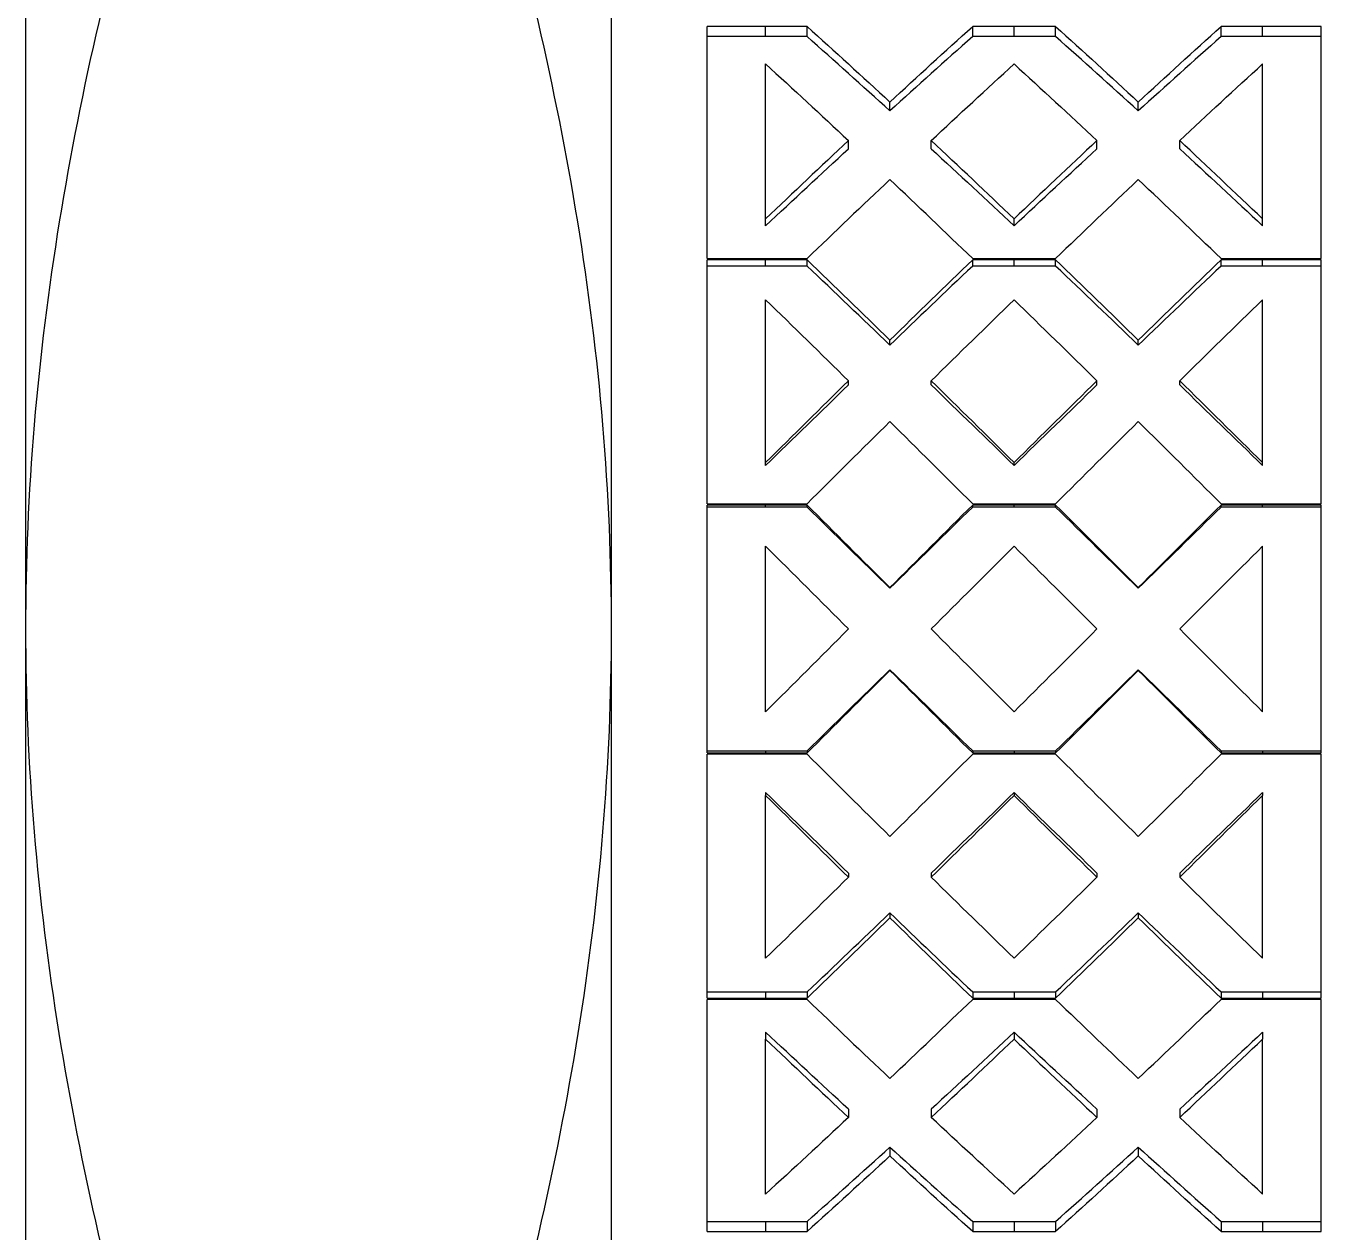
# Model space of a CAD drawing. Header units: inches. Extents: x 0.13 to 5.42, y 0.13 to 4.16.
# Drawn here: x 3.197 to 3.75, y 1.505 to 2.02 of the extents above; entities that cross this region are included whole.
import ezdxf

# ---------------------------------------------------------------- set-up
doc = ezdxf.new("R2010")
doc.units = ezdxf.units.IN
doc.header["$LTSCALE"] = 0.50402
doc.header["$MEASUREMENT"] = 0
doc.linetypes.add('SLD-Solid', pattern=[0])

msp = doc.modelspace()

# ---------------------------------------------------------------- linework, layer by layer
at = {"color": 7, "linetype": 'SLD-Solid', "lineweight": 25}
for p, q in [((3.1966092, 1.7624499), (3.1966092, 2.2766525)), ((3.4466092, 1.7624499), (3.4466092, 2.2766525)), ((3.5124182, 2.0198324), (3.4874182, 2.0198324)), ((3.4874182, 1.9206617), (3.4874182, 2.0198324)), ((3.5300958, 2.0198324), (3.5124182, 2.0198324)), ((3.5124182, 2.0154975), (3.5124182, 2.0198324)), ((3.5300958, 2.0154975), (3.5300958, 2.0198324)), ((3.6184842, 2.0198324), (3.6008065, 2.0198324)), ((3.6008065, 2.0154975), (3.6008065, 2.0198324)), ((3.6361618, 2.0198324), (3.6184842, 2.0198324)), ((3.6184842, 2.0154975), (3.6184842, 2.0198324)), ((3.6361618, 2.0154975), (3.6361618, 2.0198324)), ((3.7245502, 2.0198324), (3.7068725, 2.0198324)), ((3.7068725, 2.0154975), (3.7068725, 2.0198324)), ((3.7495502, 2.0198324), (3.7245502, 2.0198324)), ((3.7245502, 2.0154975), (3.7245502, 2.0198324)), ((3.7495502, 1.9206617), (3.7495502, 2.0198324)), ((3.5124182, 2.0154975), (3.4874182, 2.0154975)), ((3.5300958, 2.0154975), (3.5124182, 2.0154975)), ((3.6184842, 2.0154975), (3.6008065, 2.0154975)), ((3.6361618, 2.0154975), (3.6184842, 2.0154975)), ((3.7245502, 2.0154975), (3.7068725, 2.0154975)), ((3.7495502, 2.0154975), (3.7245502, 2.0154975)), ((3.5124182, 1.9376276), (3.5124182, 2.0037903)), ((3.7245502, 1.9376276), (3.7245502, 2.0037903)), ((3.5654512, 1.9837433), (3.5654512, 1.9875342)), ((3.6715172, 1.9837433), (3.6715172, 1.9875342)), ((3.5477735, 1.9675649), (3.5477735, 1.9710787)), ((3.5831288, 1.9675649), (3.5831288, 1.9710787)), ((3.6538395, 1.9675649), (3.6538395, 1.9710787)), ((3.6891949, 1.9675649), (3.6891949, 1.9710787)), ((3.5124182, 1.9346772), (3.5124182, 1.9376276)), ((3.6184842, 1.9346772), (3.6184842, 1.9376276)), ((3.7245502, 1.9346772), (3.7245502, 1.9376276)), ((3.4874182, 1.9206617), (3.5124182, 1.9206617)), ((3.5124182, 1.9201568), (3.4874182, 1.9201568)), ((3.4874182, 1.815934), (3.4874182, 1.9201568)), ((3.5124182, 1.9206617), (3.5300958, 1.9206617)), ((3.5300958, 1.9201568), (3.5124182, 1.9201568)), ((3.5124182, 1.9175007), (3.5124182, 1.9201568)), ((3.5300958, 1.9175007), (3.5300958, 1.9201568)), ((3.6008065, 1.9206617), (3.6184842, 1.9206617)), ((3.6184842, 1.9201568), (3.6008065, 1.9201568)), ((3.6008065, 1.9175007), (3.6008065, 1.9201568)), ((3.6184842, 1.9206617), (3.6361618, 1.9206617)), ((3.6361618, 1.9201568), (3.6184842, 1.9201568)), ((3.6184842, 1.9175007), (3.6184842, 1.9201568)), ((3.6361618, 1.9175007), (3.6361618, 1.9201568)), ((3.7068725, 1.9206617), (3.7245502, 1.9206617)), ((3.7245502, 1.9201568), (3.7068725, 1.9201568)), ((3.7068725, 1.9175007), (3.7068725, 1.9201568)), ((3.7245502, 1.9206617), (3.7495502, 1.9206617)), ((3.7495502, 1.9201568), (3.7245502, 1.9201568)), ((3.7245502, 1.9175007), (3.7245502, 1.9201568)), ((3.7495502, 1.815934), (3.7495502, 1.9201568)), ((3.5124182, 1.9175007), (3.4874182, 1.9175007)), ((3.5300958, 1.9175007), (3.5124182, 1.9175007)), ((3.6184842, 1.9175007), (3.6008065, 1.9175007)), ((3.6361618, 1.9175007), (3.6184842, 1.9175007)), ((3.7245502, 1.9175007), (3.7068725, 1.9175007)), ((3.7495502, 1.9175007), (3.7245502, 1.9175007)), ((3.5124182, 1.8335135), (3.5124182, 1.9030467)), ((3.7245502, 1.8335135), (3.7245502, 1.9030467)), ((3.5654512, 1.8837344), (3.5654512, 1.8858121)), ((3.6715172, 1.8837344), (3.6715172, 1.8858121)), ((3.5477735, 1.8666825), (3.5477735, 1.868468)), ((3.5831288, 1.8666825), (3.5831288, 1.868468)), ((3.6538395, 1.8666825), (3.6538395, 1.868468)), ((3.6891949, 1.8666825), (3.6891949, 1.868468)), ((3.5124182, 1.8323167), (3.5124182, 1.8335135)), ((3.6184842, 1.8323167), (3.6184842, 1.8335135)), ((3.7245502, 1.8323167), (3.7245502, 1.8335135)), ((3.4874182, 1.815934), (3.5124182, 1.815934)), ((3.5124182, 1.8154124), (3.4874182, 1.8154124)), ((3.4874182, 1.7094874), (3.4874182, 1.8154124)), ((3.5124182, 1.8145204), (3.4874182, 1.8145204)), ((3.5124182, 1.815934), (3.5300958, 1.815934)), ((3.5300958, 1.8154124), (3.5124182, 1.8154124)), ((3.5124182, 1.8145204), (3.5124182, 1.8154124)), ((3.5300958, 1.8145204), (3.5124182, 1.8145204)), ((3.5300958, 1.8145204), (3.5300958, 1.8154124)), ((3.6008065, 1.815934), (3.6184842, 1.815934)), ((3.6184842, 1.8154124), (3.6008065, 1.8154124)), ((3.6008065, 1.8145204), (3.6008065, 1.8154124)), ((3.6184842, 1.8145204), (3.6008065, 1.8145204)), ((3.6184842, 1.815934), (3.6361618, 1.815934)), ((3.6361618, 1.8154124), (3.6184842, 1.8154124)), ((3.6184842, 1.8145204), (3.6184842, 1.8154124)), ((3.6361618, 1.8145204), (3.6184842, 1.8145204)), ((3.6361618, 1.8145204), (3.6361618, 1.8154124)), ((3.7068725, 1.815934), (3.7245502, 1.815934)), ((3.7245502, 1.8154124), (3.7068725, 1.8154124)), ((3.7068725, 1.8145204), (3.7068725, 1.8154124)), ((3.7245502, 1.8145204), (3.7068725, 1.8145204)), ((3.7245502, 1.815934), (3.7495502, 1.815934)), ((3.7495502, 1.8154124), (3.7245502, 1.8154124)), ((3.7245502, 1.8145204), (3.7245502, 1.8154124)), ((3.7495502, 1.8145204), (3.7245502, 1.8145204)), ((3.7495502, 1.7094874), (3.7495502, 1.8154124)), ((3.5124182, 1.7271154), (3.5124182, 1.7977843)), ((3.7245502, 1.7271154), (3.7245502, 1.7977843)), ((3.5654512, 1.7798273), (3.5654512, 1.7801249)), ((3.6715172, 1.7798273), (3.6715172, 1.7801249)), ((3.1966092, 1.2482473), (3.1966092, 1.7624499)), ((3.4466092, 1.2482473), (3.4466092, 1.7624499)), ((3.5654512, 1.7450725), (3.5654512, 1.7447748)), ((3.6715172, 1.7450725), (3.6715172, 1.7447748)), ((3.4874182, 1.7103794), (3.5124182, 1.7103794)), ((3.4874182, 1.7094874), (3.5124182, 1.7094874)), ((3.5124182, 1.7089657), (3.4874182, 1.7089657)), ((3.4874182, 1.6047429), (3.4874182, 1.7089657)), ((3.5124182, 1.7103794), (3.5300958, 1.7103794)), ((3.5124182, 1.7103794), (3.5124182, 1.7094874)), ((3.5124182, 1.7094874), (3.5300958, 1.7094874)), ((3.5300958, 1.7089657), (3.5124182, 1.7089657)), ((3.5300958, 1.7103794), (3.5300958, 1.7094874)), ((3.6008065, 1.7103794), (3.6008065, 1.7094874)), ((3.6008065, 1.7103794), (3.6184842, 1.7103794)), ((3.6008065, 1.7094874), (3.6184842, 1.7094874)), ((3.6184842, 1.7089657), (3.6008065, 1.7089657)), ((3.6184842, 1.7103794), (3.6361618, 1.7103794)), ((3.6184842, 1.7103794), (3.6184842, 1.7094874)), ((3.6184842, 1.7094874), (3.6361618, 1.7094874)), ((3.6361618, 1.7089657), (3.6184842, 1.7089657)), ((3.6361618, 1.7103794), (3.6361618, 1.7094874)), ((3.7068725, 1.7103794), (3.7068725, 1.7094874)), ((3.7068725, 1.7103794), (3.7245502, 1.7103794)), ((3.7068725, 1.7094874), (3.7245502, 1.7094874)), ((3.7245502, 1.7089657), (3.7068725, 1.7089657)), ((3.7245502, 1.7103794), (3.7245502, 1.7094874)), ((3.7245502, 1.7103794), (3.7495502, 1.7103794)), ((3.7245502, 1.7094874), (3.7495502, 1.7094874)), ((3.7495502, 1.7089657), (3.7245502, 1.7089657)), ((3.7495502, 1.6047429), (3.7495502, 1.7089657)), ((3.5124182, 1.6925831), (3.5124182, 1.6913862)), ((3.6184842, 1.6925831), (3.6184842, 1.6913862)), ((3.7245502, 1.6925831), (3.7245502, 1.6913862)), ((3.5124182, 1.621853), (3.5124182, 1.6913862)), ((3.7245502, 1.621853), (3.7245502, 1.6913862)), ((3.5477735, 1.6582173), (3.5477735, 1.6564317)), ((3.5831288, 1.6582173), (3.5831288, 1.6564317)), ((3.6538395, 1.6582173), (3.6538395, 1.6564317)), ((3.6891949, 1.6582173), (3.6891949, 1.6564317)), ((3.5654512, 1.6411654), (3.5654512, 1.6390877)), ((3.6715172, 1.6411654), (3.6715172, 1.6390877)), ((3.4874182, 1.6073991), (3.5124182, 1.6073991)), ((3.4874182, 1.6047429), (3.5124182, 1.6047429)), ((3.5124182, 1.6042381), (3.4874182, 1.6042381)), ((3.4874182, 1.5050674), (3.4874182, 1.6042381)), ((3.5124182, 1.6073991), (3.5300958, 1.6073991)), ((3.5124182, 1.6073991), (3.5124182, 1.6047429)), ((3.5124182, 1.6047429), (3.5300958, 1.6047429)), ((3.5300958, 1.6042381), (3.5124182, 1.6042381)), ((3.5300958, 1.6073991), (3.5300958, 1.6047429)), ((3.6008065, 1.6073991), (3.6184842, 1.6073991)), ((3.6008065, 1.6073991), (3.6008065, 1.6047429)), ((3.6008065, 1.6047429), (3.6184842, 1.6047429)), ((3.6184842, 1.6042381), (3.6008065, 1.6042381)), ((3.6184842, 1.6073991), (3.6361618, 1.6073991)), ((3.6184842, 1.6073991), (3.6184842, 1.6047429)), ((3.6184842, 1.6047429), (3.6361618, 1.6047429)), ((3.6361618, 1.6042381), (3.6184842, 1.6042381)), ((3.6361618, 1.6073991), (3.6361618, 1.6047429)), ((3.7068725, 1.6073991), (3.7245502, 1.6073991)), ((3.7068725, 1.6073991), (3.7068725, 1.6047429)), ((3.7068725, 1.6047429), (3.7245502, 1.6047429)), ((3.7245502, 1.6042381), (3.7068725, 1.6042381)), ((3.7245502, 1.6073991), (3.7495502, 1.6073991)), ((3.7245502, 1.6073991), (3.7245502, 1.6047429)), ((3.7245502, 1.6047429), (3.7495502, 1.6047429)), ((3.7495502, 1.6042381), (3.7245502, 1.6042381)), ((3.7495502, 1.5050674), (3.7495502, 1.6042381)), ((3.5124182, 1.5902225), (3.5124182, 1.5872722)), ((3.5124182, 1.5211095), (3.5124182, 1.5872722)), ((3.6184842, 1.5902225), (3.6184842, 1.5872722)), ((3.7245502, 1.5902225), (3.7245502, 1.5872722)), ((3.7245502, 1.5211095), (3.7245502, 1.5872722)), ((3.5477735, 1.5573348), (3.5477735, 1.5538211)), ((3.5831288, 1.5573348), (3.5831288, 1.5538211)), ((3.6538395, 1.5573348), (3.6538395, 1.5538211)), ((3.6891949, 1.5573348), (3.6891949, 1.5538211)), ((3.5654512, 1.5411564), (3.5654512, 1.5373655)), ((3.6715172, 1.5411564), (3.6715172, 1.5373655)), ((3.4874182, 1.5094022), (3.5124182, 1.5094022)), ((3.4874182, 1.5050674), (3.5124182, 1.5050674)), ((3.5124182, 1.5094022), (3.5300958, 1.5094022)), ((3.5124182, 1.5094022), (3.5124182, 1.5050674)), ((3.5124182, 1.5050674), (3.5300958, 1.5050674)), ((3.5300958, 1.5094022), (3.5300958, 1.5050674)), ((3.6008065, 1.5094022), (3.6184842, 1.5094022)), ((3.6008065, 1.5094022), (3.6008065, 1.5050674)), ((3.6008065, 1.5050674), (3.6184842, 1.5050674)), ((3.6184842, 1.5094022), (3.6361618, 1.5094022)), ((3.6184842, 1.5094022), (3.6184842, 1.5050674)), ((3.6184842, 1.5050674), (3.6361618, 1.5050674)), ((3.6361618, 1.5094022), (3.6361618, 1.5050674)), ((3.7068725, 1.5094022), (3.7245502, 1.5094022)), ((3.7068725, 1.5094022), (3.7068725, 1.5050674)), ((3.7068725, 1.5050674), (3.7245502, 1.5050674)), ((3.7245502, 1.5094022), (3.7495502, 1.5094022)), ((3.7245502, 1.5094022), (3.7245502, 1.5050674)), ((3.7245502, 1.5050674), (3.7495502, 1.5050674))]:
    msp.add_line(p, q, dxfattribs=at)
for points, knots in [([(3.1966092, 1.7624499), (3.1966092, 1.7914428), (3.1978418, 1.8205337), (3.202743, 1.8789095), (3.2063771, 1.9078152), (3.2203149, 1.9936658), (3.2336385, 2.049818), (3.2496408, 2.1052516)], [0, 0, 0, 0, 0.25, 0.25, 0.5, 0.5, 1, 1, 1, 1]), ([(3.4466092, 1.7624499), (3.4466092, 1.7914428), (3.4453766, 1.8205337), (3.4404754, 1.8789095), (3.4368413, 1.9078152), (3.4229034, 1.9936658), (3.4095799, 2.049818), (3.3935776, 2.1052516)], [0, 0, 0, 0, 0.25, 0.25, 0.5, 0.5, 1, 1, 1, 1]), ([(3.2496408, 1.4196482), (3.2335399, 1.4754233), (3.2200444, 1.5325203), (3.2015916, 1.6469491), (3.1966092, 1.7045013), (3.1966092, 1.7624499)], [0, 0, 0, 0, 0.5, 0.5, 1, 1, 1, 1]), ([(3.3935776, 1.4196482), (3.4096785, 1.4754233), (3.4231739, 1.5325203), (3.4416268, 1.6469491), (3.4466092, 1.7045013), (3.4466092, 1.7624499)], [0, 0, 0, 0, 0.5, 0.5, 1, 1, 1, 1])]:
    msp.add_open_spline(points, degree=3, knots=knots, dxfattribs=at)
for points in [[(3.5300958, 2.0198324), (3.5418809, 2.0092121), (3.5536661, 1.9984397), (3.5654512, 1.9875342)], [(3.5654512, 1.9875342), (3.5772363, 1.9984397), (3.5890214, 2.0092121), (3.6008065, 2.0198324)], [(3.6361618, 2.0198324), (3.647947, 2.0092121), (3.6597321, 1.9984397), (3.6715172, 1.9875342)], [(3.6715172, 1.9875342), (3.6833023, 1.9984397), (3.6950874, 2.0092121), (3.7068725, 2.0198324)], [(3.5654512, 1.9837433), (3.5536661, 1.9944651), (3.5418809, 2.0050561), (3.5300958, 2.0154975)], [(3.6008065, 2.0154975), (3.5890214, 2.0050561), (3.5772363, 1.9944651), (3.5654512, 1.9837433)], [(3.6715172, 1.9837433), (3.6597321, 1.9944651), (3.647947, 2.0050561), (3.6361618, 2.0154975)], [(3.7068725, 2.0154975), (3.6950874, 2.0050561), (3.6833023, 1.9944651), (3.6715172, 1.9837433)], [(3.5124182, 2.0037903), (3.5242033, 1.9930226), (3.5359884, 1.9821123), (3.5477735, 1.9710787)], [(3.5831288, 1.9710787), (3.594914, 1.9821123), (3.6066991, 1.9930226), (3.6184842, 2.0037903)], [(3.6184842, 2.0037903), (3.6302693, 1.9930226), (3.6420544, 1.9821123), (3.6538395, 1.9710787)], [(3.6891949, 1.9710787), (3.70098, 1.9821123), (3.7127651, 1.9930226), (3.7245502, 2.0037903)], [(3.5477735, 1.9710787), (3.5359884, 1.960045), (3.5242033, 1.9488881), (3.5124182, 1.9376276)], [(3.6184842, 1.9376276), (3.6066991, 1.9488881), (3.594914, 1.960045), (3.5831288, 1.9710787)], [(3.6538395, 1.9710787), (3.6420544, 1.960045), (3.6302693, 1.9488881), (3.6184842, 1.9376276)], [(3.7245502, 1.9376276), (3.7127651, 1.9488881), (3.70098, 1.960045), (3.6891949, 1.9710787)], [(3.5124182, 1.9346772), (3.5242033, 1.9457481), (3.5359884, 1.9567171), (3.5477735, 1.9675649)], [(3.5831288, 1.9675649), (3.594914, 1.9567171), (3.6066991, 1.9457481), (3.6184842, 1.9346772)], [(3.6184842, 1.9346772), (3.6302693, 1.9457481), (3.6420544, 1.9567171), (3.6538395, 1.9675649)], [(3.6891949, 1.9675649), (3.70098, 1.9567171), (3.7127651, 1.9457481), (3.7245502, 1.9346772)], [(3.5654512, 1.9544382), (3.5536661, 1.9432862), (3.5418809, 1.9320207), (3.5300958, 1.9206617)], [(3.6008065, 1.9206617), (3.5890214, 1.9320207), (3.5772363, 1.9432862), (3.5654512, 1.9544382)], [(3.6715172, 1.9544382), (3.6597321, 1.9432862), (3.647947, 1.9320207), (3.6361618, 1.9206617)], [(3.7068725, 1.9206617), (3.6950874, 1.9320207), (3.6833023, 1.9432862), (3.6715172, 1.9544382)], [(3.5300958, 1.9201568), (3.5418809, 1.908795), (3.5536661, 1.89734), (3.5654512, 1.8858121)], [(3.5654512, 1.8858121), (3.5772363, 1.89734), (3.5890214, 1.908795), (3.6008065, 1.9201568)], [(3.6361618, 1.9201568), (3.647947, 1.908795), (3.6597321, 1.89734), (3.6715172, 1.8858121)], [(3.6715172, 1.8858121), (3.6833023, 1.89734), (3.6950874, 1.908795), (3.7068725, 1.9201568)], [(3.5654512, 1.8837344), (3.5536661, 1.8950682), (3.5418809, 1.9063303), (3.5300958, 1.9175007)], [(3.6008065, 1.9175007), (3.5890214, 1.9063303), (3.5772363, 1.8950682), (3.5654512, 1.8837344)], [(3.6715172, 1.8837344), (3.6597321, 1.8950682), (3.647947, 1.9063303), (3.6361618, 1.9175007)], [(3.7068725, 1.9175007), (3.6950874, 1.9063303), (3.6833023, 1.8950682), (3.6715172, 1.8837344)], [(3.5124182, 1.9030467), (3.5242033, 1.8915968), (3.5359884, 1.8800638), (3.5477735, 1.868468)], [(3.5831288, 1.868468), (3.594914, 1.8800638), (3.6066991, 1.8915968), (3.6184842, 1.9030467)], [(3.6184842, 1.9030467), (3.6302693, 1.8915968), (3.6420544, 1.8800638), (3.6538395, 1.868468)], [(3.6891949, 1.868468), (3.70098, 1.8800638), (3.7127651, 1.8915968), (3.7245502, 1.9030467)], [(3.5477735, 1.868468), (3.5359884, 1.8568723), (3.5242033, 1.8452139), (3.5124182, 1.8335135)], [(3.5124182, 1.8323167), (3.5242033, 1.84382), (3.5359884, 1.855282), (3.5477735, 1.8666825)], [(3.6184842, 1.8335135), (3.6066991, 1.8452139), (3.594914, 1.8568723), (3.5831288, 1.868468)], [(3.5831288, 1.8666825), (3.594914, 1.855282), (3.6066991, 1.84382), (3.6184842, 1.8323167)], [(3.6538395, 1.868468), (3.6420544, 1.8568723), (3.6302693, 1.8452139), (3.6184842, 1.8335135)], [(3.6184842, 1.8323167), (3.6302693, 1.84382), (3.6420544, 1.855282), (3.6538395, 1.8666825)], [(3.7245502, 1.8335135), (3.7127651, 1.8452139), (3.70098, 1.8568723), (3.6891949, 1.868468)], [(3.6891949, 1.8666825), (3.70098, 1.855282), (3.7127651, 1.84382), (3.7245502, 1.8323167)], [(3.5654512, 1.85103), (3.5536661, 1.8393768), (3.5418809, 1.8276712), (3.5300958, 1.815934)], [(3.6008065, 1.815934), (3.5890214, 1.8276712), (3.5772363, 1.8393768), (3.5654512, 1.85103)], [(3.6715172, 1.85103), (3.6597321, 1.8393768), (3.647947, 1.8276712), (3.6361618, 1.815934)], [(3.7068725, 1.815934), (3.6950874, 1.8276712), (3.6833023, 1.8393768), (3.6715172, 1.85103)], [(3.5300958, 1.8154124), (3.5418809, 1.8036743), (3.5536661, 1.7919048), (3.5654512, 1.7801249)], [(3.5654512, 1.7798273), (3.5536661, 1.7914087), (3.5418809, 1.80298), (3.5300958, 1.8145204)], [(3.5654512, 1.7801249), (3.5772363, 1.7919048), (3.5890214, 1.8036743), (3.6008065, 1.8154124)], [(3.6008065, 1.8145204), (3.5890214, 1.80298), (3.5772363, 1.7914087), (3.5654512, 1.7798273)], [(3.6361618, 1.8154124), (3.647947, 1.8036743), (3.6597321, 1.7919048), (3.6715172, 1.7801249)], [(3.6715172, 1.7798273), (3.6597321, 1.7914087), (3.647947, 1.80298), (3.6361618, 1.8145204)], [(3.6715172, 1.7801249), (3.6833023, 1.7919048), (3.6950874, 1.8036743), (3.7068725, 1.8154124)], [(3.7068725, 1.8145204), (3.6950874, 1.80298), (3.6833023, 1.7914087), (3.6715172, 1.7798273)], [(3.5124182, 1.7977843), (3.5242033, 1.7860201), (3.5359884, 1.774235), (3.5477735, 1.7624499)], [(3.5831288, 1.7624499), (3.594914, 1.774235), (3.6066991, 1.7860201), (3.6184842, 1.7977843)], [(3.6184842, 1.7977843), (3.6302693, 1.7860201), (3.6420544, 1.774235), (3.6538395, 1.7624499)], [(3.6891949, 1.7624499), (3.70098, 1.774235), (3.7127651, 1.7860201), (3.7245502, 1.7977843)], [(3.5477735, 1.7624499), (3.5359884, 1.7506648), (3.5242033, 1.7388797), (3.5124182, 1.7271154)], [(3.6184842, 1.7271154), (3.6066991, 1.7388797), (3.594914, 1.7506648), (3.5831288, 1.7624499)], [(3.6538395, 1.7624499), (3.6420544, 1.7506648), (3.6302693, 1.7388797), (3.6184842, 1.7271154)], [(3.7245502, 1.7271154), (3.7127651, 1.7388797), (3.70098, 1.7506648), (3.6891949, 1.7624499)], [(3.5300958, 1.7103794), (3.5418809, 1.7219198), (3.5536661, 1.733491), (3.5654512, 1.7450725)], [(3.5654512, 1.7447748), (3.5536661, 1.7329949), (3.5418809, 1.7212255), (3.5300958, 1.7094874)], [(3.5654512, 1.7450725), (3.5772363, 1.733491), (3.5890214, 1.7219198), (3.6008065, 1.7103794)], [(3.6008065, 1.7094874), (3.5890214, 1.7212255), (3.5772363, 1.7329949), (3.5654512, 1.7447748)], [(3.6361618, 1.7103794), (3.647947, 1.7219198), (3.6597321, 1.733491), (3.6715172, 1.7450725)], [(3.6715172, 1.7447748), (3.6597321, 1.7329949), (3.647947, 1.7212255), (3.6361618, 1.7094874)], [(3.6715172, 1.7450725), (3.6833023, 1.733491), (3.6950874, 1.7219198), (3.7068725, 1.7103794)], [(3.7068725, 1.7094874), (3.6950874, 1.7212255), (3.6833023, 1.7329949), (3.6715172, 1.7447748)], [(3.5300958, 1.7089657), (3.5418809, 1.6972285), (3.5536661, 1.6855229), (3.5654512, 1.6738697)], [(3.5654512, 1.6738697), (3.5772363, 1.6855229), (3.5890214, 1.6972285), (3.6008065, 1.7089657)], [(3.6361618, 1.7089657), (3.647947, 1.6972285), (3.6597321, 1.6855229), (3.6715172, 1.6738697)], [(3.6715172, 1.6738697), (3.6833023, 1.6855229), (3.6950874, 1.6972285), (3.7068725, 1.7089657)], [(3.5477735, 1.6582173), (3.5359884, 1.6696177), (3.5242033, 1.6810798), (3.5124182, 1.6925831)], [(3.6184842, 1.6925831), (3.6066991, 1.6810798), (3.594914, 1.6696177), (3.5831288, 1.6582173)], [(3.6538395, 1.6582173), (3.6420544, 1.6696177), (3.6302693, 1.6810798), (3.6184842, 1.6925831)], [(3.7245502, 1.6925831), (3.7127651, 1.6810798), (3.70098, 1.6696177), (3.6891949, 1.6582173)], [(3.5124182, 1.6913862), (3.5242033, 1.6796858), (3.5359884, 1.6680274), (3.5477735, 1.6564317)], [(3.5831288, 1.6564317), (3.594914, 1.6680274), (3.6066991, 1.6796858), (3.6184842, 1.6913862)], [(3.6184842, 1.6913862), (3.6302693, 1.6796858), (3.6420544, 1.6680274), (3.6538395, 1.6564317)], [(3.6891949, 1.6564317), (3.70098, 1.6680274), (3.7127651, 1.6796858), (3.7245502, 1.6913862)], [(3.5477735, 1.6564317), (3.5359884, 1.644836), (3.5242033, 1.633303), (3.5124182, 1.621853)], [(3.6184842, 1.621853), (3.6066991, 1.633303), (3.594914, 1.644836), (3.5831288, 1.6564317)], [(3.6538395, 1.6564317), (3.6420544, 1.644836), (3.6302693, 1.633303), (3.6184842, 1.621853)], [(3.7245502, 1.621853), (3.7127651, 1.633303), (3.70098, 1.644836), (3.6891949, 1.6564317)], [(3.5300958, 1.6073991), (3.5418809, 1.6185695), (3.5536661, 1.6298316), (3.5654512, 1.6411654)], [(3.5654512, 1.6390877), (3.5536661, 1.6275598), (3.5418809, 1.6161047), (3.5300958, 1.6047429)], [(3.5654512, 1.6411654), (3.5772363, 1.6298316), (3.5890214, 1.6185695), (3.6008065, 1.6073991)], [(3.6008065, 1.6047429), (3.5890214, 1.6161047), (3.5772363, 1.6275598), (3.5654512, 1.6390877)], [(3.6361618, 1.6073991), (3.647947, 1.6185695), (3.6597321, 1.6298316), (3.6715172, 1.6411654)], [(3.6715172, 1.6390877), (3.6597321, 1.6275598), (3.647947, 1.6161047), (3.6361618, 1.6047429)], [(3.6715172, 1.6411654), (3.6833023, 1.6298316), (3.6950874, 1.6185695), (3.7068725, 1.6073991)], [(3.7068725, 1.6047429), (3.6950874, 1.6161047), (3.6833023, 1.6275598), (3.6715172, 1.6390877)], [(3.5300958, 1.6042381), (3.5418809, 1.5928791), (3.5536661, 1.5816136), (3.5654512, 1.5704615)], [(3.5654512, 1.5704615), (3.5772363, 1.5816136), (3.5890214, 1.5928791), (3.6008065, 1.6042381)], [(3.6361618, 1.6042381), (3.647947, 1.5928791), (3.6597321, 1.5816136), (3.6715172, 1.5704615)], [(3.6715172, 1.5704615), (3.6833023, 1.5816136), (3.6950874, 1.5928791), (3.7068725, 1.6042381)], [(3.5477735, 1.5573348), (3.5359884, 1.5681826), (3.5242033, 1.5791517), (3.5124182, 1.5902225)], [(3.5124182, 1.5872722), (3.5242033, 1.5760117), (3.5359884, 1.5648547), (3.5477735, 1.5538211)], [(3.6184842, 1.5902225), (3.6066991, 1.5791517), (3.594914, 1.5681826), (3.5831288, 1.5573348)], [(3.5831288, 1.5538211), (3.594914, 1.5648547), (3.6066991, 1.5760117), (3.6184842, 1.5872722)], [(3.6538395, 1.5573348), (3.6420544, 1.5681826), (3.6302693, 1.5791517), (3.6184842, 1.5902225)], [(3.6184842, 1.5872722), (3.6302693, 1.5760117), (3.6420544, 1.5648547), (3.6538395, 1.5538211)], [(3.7245502, 1.5902225), (3.7127651, 1.5791517), (3.70098, 1.5681826), (3.6891949, 1.5573348)], [(3.6891949, 1.5538211), (3.70098, 1.5648547), (3.7127651, 1.5760117), (3.7245502, 1.5872722)], [(3.5477735, 1.5538211), (3.5359884, 1.5427874), (3.5242033, 1.5318771), (3.5124182, 1.5211095)], [(3.6184842, 1.5211095), (3.6066991, 1.5318771), (3.594914, 1.5427874), (3.5831288, 1.5538211)], [(3.6538395, 1.5538211), (3.6420544, 1.5427874), (3.6302693, 1.5318771), (3.6184842, 1.5211095)], [(3.7245502, 1.5211095), (3.7127651, 1.5318771), (3.70098, 1.5427874), (3.6891949, 1.5538211)], [(3.5300958, 1.5094022), (3.5418809, 1.5198436), (3.5536661, 1.5304346), (3.5654512, 1.5411564)], [(3.5654512, 1.5373655), (3.5536661, 1.5264601), (3.5418809, 1.5156876), (3.5300958, 1.5050674)], [(3.5654512, 1.5411564), (3.5772363, 1.5304346), (3.5890214, 1.5198436), (3.6008065, 1.5094022)], [(3.6008065, 1.5050674), (3.5890214, 1.5156876), (3.5772363, 1.5264601), (3.5654512, 1.5373655)], [(3.6361618, 1.5094022), (3.647947, 1.5198436), (3.6597321, 1.5304346), (3.6715172, 1.5411564)], [(3.6715172, 1.5373655), (3.6597321, 1.5264601), (3.647947, 1.5156876), (3.6361618, 1.5050674)], [(3.6715172, 1.5411564), (3.6833023, 1.5304346), (3.6950874, 1.5198436), (3.7068725, 1.5094022)], [(3.7068725, 1.5050674), (3.6950874, 1.5156876), (3.6833023, 1.5264601), (3.6715172, 1.5373655)]]:
    msp.add_open_spline(points, degree=3, dxfattribs=at)

doc.saveas('drawing.dxf')
